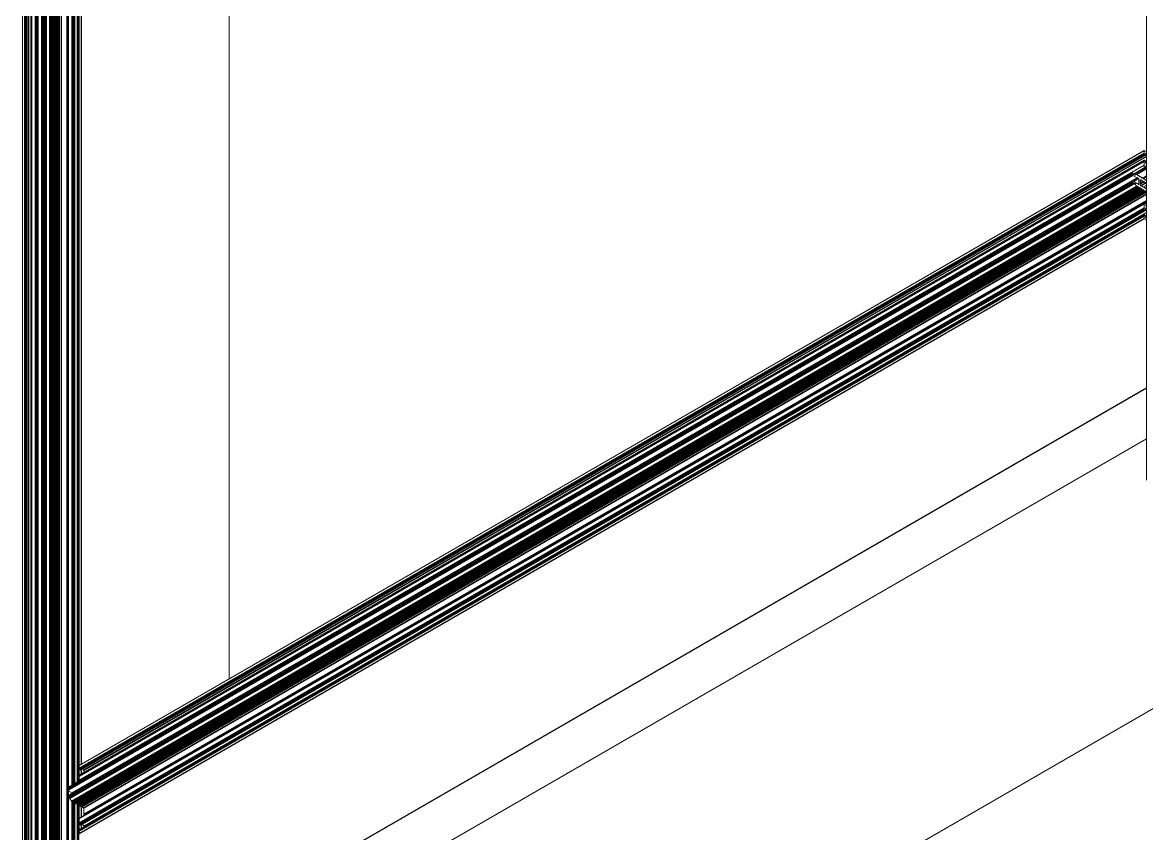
# Model space of a CAD drawing. Header units: millimetres. Extents: x 39 to 459, y 26 to 647.
# Drawn here: x 45.59 to 59.03, y 84.24 to 93.93 of the extents above; entities that cross this region are included whole.
import ezdxf

# ---------------------------------------------------------------- set-up
doc = ezdxf.new("R2010")
doc.units = ezdxf.units.MM

msp = doc.modelspace()

# ---------------------------------------------------------------- linework, layer by layer
at = {"color": 7, "linetype": 'Continuous', "lineweight": 15}
for p, q in [((59.029, 118.189), (59.029, 88.463)), ((45.767, 110.7), (45.767, 80.974)), ((45.77, 110.7), (45.77, 80.975)), ((45.781, 110.7), (45.781, 80.975)), ((45.784, 110.7), (45.784, 80.974)), ((45.84, 110.741), (45.84, 81.015)), ((45.841, 110.742), (45.841, 81.016)), ((45.853, 110.75), (45.853, 81.024)), ((45.859, 110.75), (45.859, 81.024)), ((45.868, 110.745), (45.868, 81.019)), ((45.869, 81.017), (45.869, 110.743)), ((45.878, 110.727), (45.878, 81.002)), ((45.88, 110.727), (45.88, 81.001)), ((45.919, 110.727), (45.919, 81.001)), ((45.925, 110.723), (45.925, 80.998)), ((45.931, 110.714), (45.931, 80.988)), ((45.941, 110.714), (45.941, 80.988)), ((45.947, 110.71), (45.947, 80.985)), ((45.953, 110.701), (45.953, 80.975)), ((45.964, 110.701), (45.964, 80.975)), ((45.97, 110.697), (45.97, 80.971)), ((46.14, 110.747), (46.14, 84.792)), ((46.215, 84.835), (46.215, 110.776)), ((46.22, 110.749), (46.22, 84.838)), ((46.248, 110.749), (46.248, 84.854)), ((46.26, 110.818), (46.26, 84.861)), ((45.753, 110.691), (45.753, 80.965)), ((45.754, 110.692), (45.754, 80.967)), ((45.821, 110.679), (45.821, 80.953)), ((45.83, 110.673), (45.83, 80.948)), ((45.976, 110.688), (45.976, 80.962)), ((45.987, 110.688), (45.987, 80.962)), ((45.993, 110.684), (45.993, 80.958)), ((45.999, 110.675), (45.999, 80.949)), ((46.009, 110.675), (46.009, 80.949)), ((46.015, 110.671), (46.015, 80.945)), ((46.021, 110.662), (46.021, 80.936)), ((46.032, 110.662), (46.032, 80.936)), ((46.038, 110.658), (46.038, 80.932)), ((46.039, 110.651), (46.039, 80.925)), ((46.056, 110.641), (46.056, 80.915)), ((46.061, 110.641), (46.061, 80.915)), ((46.125, 110.678), (46.125, 80.952)), ((46.133, 110.683), (46.133, 84.788)), ((45.595, 110.437), (45.595, 80.711)), ((45.62, 110.452), (45.62, 80.726)), ((45.62, 110.452), (45.62, 80.726)), ((45.631, 110.457), (45.631, 80.731)), ((45.639, 110.457), (45.639, 80.731)), ((45.648, 110.452), (45.648, 80.726)), ((45.65, 80.724), (45.65, 110.45)), ((45.694, 110.492), (45.694, 80.766)), ((45.696, 110.494), (45.696, 80.768)), ((45.705, 110.501), (45.705, 80.775)), ((45.705, 110.5), (45.705, 80.775)), ((45.745, 110.523), (45.745, 80.798)), ((45.665, 110.416), (45.665, 80.69)), ((45.671, 110.416), (45.671, 80.69)), ((48.065, 86.088), (48.065, 108.142)), ((46.44, 78.424), (91.695, 104.543)), ((58.999, 92.398), (46.271, 85.052)), ((46.271, 85.051), (58.999, 92.396)), ((46.271, 85.021), (58.999, 92.367)), ((46.271, 85.021), (58.999, 92.367)), ((46.272, 85.009), (58.999, 92.355)), ((46.276, 85.002), (59.004, 92.348)), ((46.285, 84.997), (59.013, 92.343)), ((46.287, 84.996), (59.015, 92.342)), ((58.999, 92.367), (58.999, 92.396)), ((58.999, 92.355), (58.999, 92.367)), ((59.001, 92.398), (59.029, 92.382)), ((59.013, 92.343), (59.004, 92.348)), ((59.016, 92.364), (59.016, 92.344)), ((59.029, 92.36), (59.018, 92.365)), ((46.271, 84.923), (58.999, 92.269)), ((46.271, 84.923), (58.999, 92.269)), ((46.271, 84.877), (58.999, 92.223)), ((46.272, 84.935), (58.999, 92.28)), ((59.001, 92.283), (46.273, 84.937)), ((58.874, 92.112), (59.019, 92.196)), ((58.999, 92.269), (58.999, 92.28)), ((58.999, 92.223), (58.999, 92.269)), ((59.004, 92.282), (59.013, 92.277)), ((59.017, 92.196), (59.013, 92.199)), ((59.016, 92.267), (59.029, 92.275)), ((59.016, 92.272), (59.016, 92.253)), ((59.016, 92.258), (59.029, 92.265)), ((59.016, 92.258), (59.029, 92.265)), ((59.018, 92.248), (59.029, 92.242)), ((59.02, 92.216), (59.02, 92.198)), ((59.029, 92.214), (59.023, 92.218)), ((46.129, 84.784), (58.857, 92.13)), ((46.129, 84.77), (58.857, 92.115)), ((46.129, 84.685), (58.857, 92.031)), ((58.858, 92.132), (46.13, 84.786)), ((46.13, 84.767), (58.858, 92.113)), ((46.13, 84.687), (58.858, 92.032)), ((46.136, 84.757), (58.864, 92.103)), ((46.136, 84.69), (58.864, 92.036)), ((46.138, 84.755), (58.866, 92.101)), ((46.187, 84.726), (58.915, 92.072)), ((58.857, 92.115), (58.857, 92.13)), ((58.857, 92.016), (58.857, 92.031)), ((58.864, 92.103), (58.858, 92.113)), ((58.858, 92.032), (58.864, 92.036)), ((58.86, 92.132), (58.868, 92.127)), ((58.915, 92.072), (58.866, 92.101)), ((58.866, 92.035), (58.902, 92.014)), ((58.867, 92.034), (58.924, 92.067)), ((58.871, 92.122), (58.871, 92.117)), ((58.874, 92.112), (58.888, 92.104)), ((58.88, 92.027), (58.937, 92.06)), ((58.89, 92.104), (58.909, 92.115)), ((58.89, 92.104), (58.909, 92.115)), ((58.915, 92.111), (58.921, 92.102)), ((58.919, 92.078), (58.915, 92.072)), ((58.924, 92.067), (58.919, 92.078)), ((58.937, 92.06), (58.924, 92.067)), ((58.927, 92.099), (58.932, 92.102)), ((58.927, 92.099), (58.932, 92.102)), ((58.937, 91.994), (58.937, 92.06)), ((58.938, 92.098), (58.943, 92.089)), ((58.949, 92.086), (58.955, 92.089)), ((58.949, 92.086), (58.955, 92.089)), ((58.953, 92.05), (58.966, 92.043)), ((58.953, 91.985), (58.953, 92.05)), ((58.953, 92.036), (58.966, 92.043)), ((58.953, 92.025), (58.975, 92.038)), ((58.953, 92.006), (58.991, 92.028)), ((58.953, 91.996), (59, 92.023)), ((58.961, 92.085), (58.966, 92.076)), ((58.966, 92.043), (58.97, 92.049)), ((58.97, 92.049), (58.975, 92.038)), ((58.972, 92.073), (58.977, 92.076)), ((58.972, 92.073), (58.977, 92.076)), ((58.975, 92.038), (58.991, 92.028)), ((58.983, 92.072), (58.989, 92.063)), ((58.985, 92.07), (59.029, 92.095)), ((58.989, 92.063), (59.029, 92.085)), ((58.989, 92.063), (59.029, 92.085)), ((58.991, 92.028), (58.996, 92.034)), ((58.995, 92.06), (59, 92.063)), ((58.995, 92.06), (59, 92.063)), ((58.996, 92.034), (59, 92.023)), ((59, 92.023), (59.017, 92.014)), ((59.006, 92.059), (59.011, 92.05)), ((59.017, 92.047), (59.023, 92.05)), ((59.017, 92.046), (59.023, 92.05)), ((46.129, 84.67), (58.857, 92.016)), ((46.132, 84.665), (58.86, 92.011)), ((46.141, 84.66), (58.868, 92.006)), ((46.143, 84.66), (58.87, 92.006)), ((46.16, 84.66), (58.888, 92.006)), ((46.162, 84.658), (58.89, 92.004)), ((46.181, 84.625), (58.909, 91.971)), ((46.187, 84.621), (58.915, 91.967)), ((46.199, 84.621), (58.927, 91.967)), ((46.204, 84.612), (58.932, 91.958)), ((46.21, 84.608), (58.938, 91.954)), ((46.221, 84.608), (58.949, 91.954)), ((46.227, 84.599), (58.955, 91.945)), ((46.233, 84.595), (58.961, 91.941)), ((46.244, 84.595), (58.972, 91.941)), ((46.249, 84.586), (58.977, 91.932)), ((46.255, 84.582), (58.983, 91.928)), ((46.267, 84.582), (58.995, 91.928)), ((46.272, 84.573), (59, 91.919)), ((46.278, 84.569), (59.006, 91.915)), ((46.289, 84.569), (59.017, 91.915)), ((46.295, 84.56), (59.023, 91.905)), ((46.301, 84.556), (59.029, 91.902)), ((58.868, 92.006), (58.86, 92.011)), ((58.871, 92.013), (58.871, 92.008)), ((58.888, 92.006), (58.874, 92.014)), ((58.909, 91.971), (58.89, 92.004)), ((58.902, 92.014), (58.907, 92.004)), ((58.906, 92.006), (58.911, 92.009)), ((58.907, 92.004), (58.911, 92.009)), ((58.911, 92.009), (58.928, 92)), ((58.921, 91.97), (58.915, 91.967)), ((58.932, 91.958), (58.927, 91.967)), ((58.928, 92), (58.932, 91.989)), ((58.931, 91.991), (58.937, 91.994)), ((58.932, 91.989), (58.937, 91.994)), ((58.943, 91.957), (58.938, 91.954)), ((58.955, 91.945), (58.949, 91.954)), ((58.958, 91.974), (58.953, 91.985)), ((58.956, 91.978), (59.017, 92.014)), ((58.957, 91.977), (58.962, 91.98)), ((58.962, 91.98), (58.958, 91.974)), ((58.966, 91.944), (58.961, 91.941)), ((58.979, 91.97), (58.962, 91.98)), ((58.969, 91.976), (59.026, 92.008)), ((58.977, 91.932), (58.972, 91.941)), ((58.983, 91.96), (58.979, 91.97)), ((58.982, 91.962), (58.988, 91.965)), ((58.988, 91.965), (58.983, 91.96)), ((58.989, 91.931), (58.983, 91.928)), ((59.004, 91.956), (58.988, 91.965)), ((59, 91.919), (58.995, 91.928)), ((59.008, 91.945), (59.004, 91.956)), ((59.011, 91.918), (59.006, 91.915)), ((59.007, 91.947), (59.013, 91.95)), ((59.013, 91.95), (59.008, 91.945)), ((59.029, 91.941), (59.013, 91.95)), ((59.017, 92.014), (59.021, 92.019)), ((59.023, 91.905), (59.017, 91.915)), ((59.021, 92.019), (59.026, 92.008)), ((59.026, 92.008), (59.029, 92.007)), ((46.271, 84.414), (58.999, 91.759)), ((59.003, 91.769), (46.275, 84.423)), ((46.327, 84.471), (59.029, 91.801)), ((46.327, 84.461), (59.029, 91.791)), ((46.331, 84.463), (59.029, 91.791)), ((58.999, 91.714), (58.999, 91.759)), ((59.013, 91.768), (59.017, 91.765)), ((59.02, 91.76), (59.02, 91.742)), ((46.271, 84.368), (58.999, 91.714)), ((46.271, 84.368), (58.999, 91.713)), ((46.272, 84.355), (58.999, 91.701)), ((46.272, 84.281), (58.999, 91.627)), ((59.001, 91.629), (46.273, 84.284)), ((46.276, 84.349), (59.004, 91.694)), ((46.285, 84.343), (59.013, 91.689)), ((46.287, 84.343), (59.015, 91.689)), ((46.313, 84.353), (59.029, 91.692)), ((46.327, 84.329), (59.029, 91.659)), ((58.999, 91.701), (58.999, 91.713)), ((58.999, 91.616), (58.999, 91.627)), ((59.013, 91.689), (59.004, 91.694)), ((59.004, 91.629), (59.013, 91.624)), ((59.016, 91.71), (59.016, 91.691)), ((59.016, 91.614), (59.029, 91.622)), ((59.029, 91.706), (59.018, 91.712)), ((59.023, 91.737), (59.029, 91.734)), ((46.271, 84.27), (58.999, 91.616)), ((46.271, 84.27), (58.999, 91.616)), ((46.271, 84.24), (58.999, 91.586)), ((46.273, 84.236), (59.001, 91.581)), ((58.999, 91.586), (58.999, 91.616)), ((59.029, 91.566), (59.001, 91.581)), ((59.016, 91.619), (59.016, 91.599)), ((59.016, 91.604), (59.029, 91.612)), ((59.016, 91.604), (59.029, 91.612)), ((59.018, 91.594), (59.029, 91.589)), ((48.038, 83.218), (59.029, 89.562)), ((59.029, 88.956), (48.065, 82.628)), ((46.271, 85.021), (46.271, 85.051)), ((46.272, 85.009), (46.271, 85.021)), ((46.271, 84.923), (46.272, 84.935)), ((46.271, 84.877), (46.271, 84.923)), ((46.285, 84.997), (46.276, 85.002)), ((46.324, 85), (46.309, 85.009)), ((46.327, 84.968), (46.327, 84.995)), ((46.129, 84.77), (46.129, 84.784)), ((46.129, 84.67), (46.129, 84.685)), ((46.136, 84.757), (46.13, 84.767)), ((46.13, 84.687), (46.136, 84.69)), ((46.141, 84.66), (46.132, 84.665)), ((46.133, 84.761), (46.133, 84.688)), ((46.133, 84.664), (46.133, 80.957)), ((46.187, 84.726), (46.138, 84.755)), ((46.14, 84.753), (46.14, 84.692)), ((46.14, 84.66), (46.14, 81.021)), ((46.16, 84.66), (46.152, 84.665)), ((46.181, 84.625), (46.162, 84.658)), ((46.195, 84.724), (46.192, 84.73)), ((46.204, 84.612), (46.199, 84.621)), ((46.215, 81.051), (46.215, 84.611)), ((46.22, 84.61), (46.22, 81.023)), ((46.227, 84.599), (46.221, 84.608)), ((46.249, 84.586), (46.244, 84.595)), ((46.248, 84.588), (46.248, 81.023)), ((46.26, 84.585), (46.26, 81.093)), ((46.272, 84.573), (46.267, 84.582)), ((46.295, 84.56), (46.289, 84.569)), ((46.324, 84.549), (46.308, 84.559)), ((46.327, 84.471), (46.327, 84.544)), ((46.271, 84.368), (46.271, 84.414)), ((46.272, 84.355), (46.271, 84.368)), ((46.331, 84.463), (46.327, 84.471)), ((46.327, 84.461), (46.331, 84.463)), ((46.327, 84.453), (46.327, 84.461)), ((46.271, 84.27), (46.272, 84.281)), ((46.271, 84.24), (46.271, 84.27)), ((46.285, 84.343), (46.276, 84.349)), ((46.313, 84.353), (46.309, 84.356)), ((46.327, 84.329), (46.313, 84.353)), ((46.327, 84.315), (46.327, 84.329))]:
    msp.add_line(p, q, dxfattribs=at)
at = {"color": 8, "linetype": 'Continuous', "lineweight": 15}
for p, q in [((46.296, 110.842), (46.296, 85.067)), ((46.302, 110.842), (46.302, 85.07)), ((46.146, 110.755), (46.146, 84.795)), ((46.186, 110.778), (46.186, 84.818)), ((46.186, 110.778), (46.186, 84.818)), ((46.197, 110.784), (46.197, 84.825)), ((46.205, 110.783), (46.205, 84.829)), ((46.214, 110.778), (46.214, 84.835)), ((46.261, 110.821), (46.261, 84.862)), ((46.27, 110.827), (46.27, 84.867)), ((46.271, 110.827), (46.271, 85.051)), ((48.064, 108.142), (48.064, 86.087)), ((46.324, 85), (59.029, 92.332)), ((46.327, 84.995), (59.029, 92.326)), ((59.016, 92.364), (59.018, 92.365)), ((58.871, 92.117), (59.013, 92.199)), ((58.873, 92.113), (59.017, 92.196)), ((58.887, 92.105), (59.029, 92.187)), ((58.914, 92.114), (59.029, 92.18)), ((59.02, 92.216), (59.023, 92.218)), ((46.308, 84.559), (59.029, 91.901)), ((58.871, 92.013), (58.874, 92.014)), ((58.991, 91.963), (59.029, 91.984)), ((59.005, 91.954), (59.029, 91.968)), ((46.324, 84.549), (59.029, 91.881)), ((46.327, 84.544), (59.029, 91.875)), ((59.016, 91.71), (59.018, 91.712)), ((48.036, 83.219), (59.029, 89.563)), ((46.271, 85.021), (46.271, 84.923)), ((46.296, 85.002), (46.296, 84.95)), ((46.302, 85.005), (46.302, 84.954)), ((46.271, 84.877), (46.271, 84.867)), ((46.146, 84.75), (46.146, 84.696)), ((46.146, 84.662), (46.146, 81.029)), ((46.186, 84.727), (46.186, 84.719)), ((46.186, 84.727), (46.186, 84.719)), ((46.186, 84.621), (46.186, 81.052)), ((46.186, 84.621), (46.186, 81.052)), ((46.197, 84.623), (46.197, 81.058)), ((46.205, 84.61), (46.205, 81.058)), ((46.214, 84.611), (46.214, 81.052)), ((46.261, 84.586), (46.261, 81.095)), ((46.27, 84.575), (46.27, 81.101)), ((46.271, 84.575), (46.271, 84.414)), ((46.296, 84.558), (46.296, 84.435)), ((46.302, 84.557), (46.302, 84.438)), ((46.271, 84.368), (46.271, 84.27)), ((46.296, 84.349), (46.296, 84.297)), ((46.302, 84.352), (46.302, 84.3))]:
    msp.add_line(p, q, dxfattribs=at)
at = {"color": 7, "linetype": 'Continuous', "lineweight": 15, "flags": 128}
for points in [[(58.999, 92.28), (59, 92.281), (59, 92.282), (59, 92.282), (59.001, 92.283), (59.001, 92.283), (59.002, 92.283), (59.003, 92.283), (59.004, 92.282)], [(58.909, 92.115), (58.91, 92.115), (58.911, 92.115), (58.912, 92.115), (58.912, 92.115), (58.913, 92.114), (58.914, 92.113), (58.915, 92.112), (58.915, 92.111)], [(58.921, 92.102), (58.921, 92.101), (58.922, 92.1), (58.923, 92.1), (58.924, 92.099), (58.925, 92.099), (58.925, 92.099), (58.926, 92.099), (58.927, 92.099)], [(58.932, 92.102), (58.933, 92.102), (58.933, 92.102), (58.934, 92.102), (58.935, 92.102), (58.936, 92.101), (58.937, 92.1), (58.937, 92.099), (58.938, 92.098)], [(58.943, 92.089), (58.944, 92.088), (58.945, 92.087), (58.946, 92.087), (58.946, 92.086), (58.947, 92.086), (58.948, 92.085), (58.949, 92.085), (58.949, 92.086)], [(58.955, 92.089), (58.955, 92.089), (58.956, 92.089), (58.957, 92.089), (58.958, 92.088), (58.959, 92.088), (58.959, 92.087), (58.96, 92.086), (58.961, 92.085)], [(58.966, 92.076), (58.967, 92.075), (58.967, 92.074), (58.968, 92.074), (58.969, 92.073), (58.97, 92.073), (58.971, 92.072), (58.971, 92.072), (58.972, 92.073)], [(58.977, 92.076), (58.978, 92.076), (58.979, 92.076), (58.979, 92.076), (58.98, 92.075), (58.981, 92.075), (58.982, 92.074), (58.983, 92.073), (58.983, 92.072)], [(58.989, 92.063), (58.989, 92.062), (58.99, 92.061), (58.991, 92.06), (58.992, 92.06), (58.992, 92.06), (58.993, 92.059), (58.994, 92.059), (58.995, 92.06)], [(59, 92.063), (59.001, 92.063), (59.001, 92.063), (59.002, 92.063), (59.003, 92.062), (59.004, 92.062), (59.005, 92.061), (59.005, 92.06), (59.006, 92.059)], [(59.011, 92.05), (59.012, 92.049), (59.013, 92.048), (59.013, 92.047), (59.014, 92.047), (59.015, 92.046), (59.016, 92.046), (59.017, 92.046), (59.017, 92.047)], [(59.023, 92.05), (59.023, 92.05), (59.024, 92.05), (59.025, 92.05), (59.026, 92.049), (59.026, 92.049), (59.027, 92.048), (59.028, 92.047), (59.029, 92.046)], [(58.915, 91.967), (58.915, 91.967), (58.914, 91.967), (58.913, 91.967), (58.912, 91.968), (58.912, 91.968), (58.911, 91.969), (58.91, 91.97), (58.909, 91.971)], [(58.927, 91.967), (58.926, 91.968), (58.925, 91.969), (58.925, 91.97), (58.924, 91.97), (58.923, 91.97), (58.922, 91.971), (58.921, 91.971), (58.921, 91.97)], [(58.938, 91.954), (58.937, 91.954), (58.937, 91.954), (58.936, 91.954), (58.935, 91.955), (58.934, 91.955), (58.933, 91.956), (58.933, 91.957), (58.932, 91.958)], [(58.949, 91.954), (58.949, 91.955), (58.948, 91.956), (58.947, 91.956), (58.946, 91.957), (58.946, 91.957), (58.945, 91.958), (58.944, 91.958), (58.943, 91.957)], [(58.961, 91.941), (58.96, 91.941), (58.959, 91.941), (58.959, 91.941), (58.958, 91.941), (58.957, 91.942), (58.956, 91.943), (58.955, 91.944), (58.955, 91.945)], [(58.972, 91.941), (58.971, 91.942), (58.971, 91.943), (58.97, 91.943), (58.969, 91.944), (58.968, 91.944), (58.967, 91.945), (58.967, 91.944), (58.966, 91.944)], [(58.983, 91.928), (58.983, 91.928), (58.982, 91.928), (58.981, 91.928), (58.98, 91.928), (58.979, 91.929), (58.979, 91.93), (58.978, 91.931), (58.977, 91.932)], [(58.995, 91.928), (58.994, 91.929), (58.993, 91.93), (58.992, 91.93), (58.992, 91.931), (58.991, 91.931), (58.99, 91.931), (58.989, 91.931), (58.989, 91.931)], [(59.006, 91.915), (59.005, 91.915), (59.005, 91.915), (59.004, 91.915), (59.003, 91.915), (59.002, 91.916), (59.001, 91.917), (59.001, 91.918), (59, 91.919)], [(59.017, 91.915), (59.017, 91.916), (59.016, 91.917), (59.015, 91.917), (59.014, 91.918), (59.013, 91.918), (59.013, 91.918), (59.012, 91.918), (59.011, 91.918)], [(59.029, 91.902), (59.028, 91.902), (59.027, 91.902), (59.026, 91.902), (59.026, 91.902), (59.025, 91.903), (59.024, 91.904), (59.023, 91.904), (59.023, 91.905)], [(58.999, 91.627), (59, 91.628), (59, 91.629), (59, 91.629), (59.001, 91.629), (59.001, 91.63), (59.002, 91.63), (59.003, 91.629), (59.004, 91.629)], [(46.271, 85.051), (46.271, 85.051), (46.271, 85.052), (46.271, 85.052), (46.271, 85.052), (46.271, 85.052)], [(46.129, 84.784), (46.129, 84.785), (46.129, 84.785), (46.13, 84.786), (46.13, 84.786), (46.13, 84.786)], [(46.187, 84.621), (46.187, 84.621), (46.186, 84.621), (46.185, 84.621), (46.184, 84.622), (46.184, 84.622), (46.183, 84.623), (46.182, 84.624), (46.181, 84.625)], [(46.199, 84.621), (46.198, 84.622), (46.197, 84.623), (46.197, 84.624), (46.196, 84.624), (46.195, 84.625), (46.194, 84.625), (46.193, 84.625), (46.193, 84.625)], [(46.21, 84.608), (46.209, 84.608), (46.209, 84.608), (46.208, 84.608), (46.207, 84.609), (46.206, 84.609), (46.206, 84.61), (46.205, 84.611), (46.204, 84.612)], [(46.221, 84.608), (46.221, 84.609), (46.22, 84.61), (46.219, 84.611), (46.218, 84.611), (46.218, 84.612), (46.217, 84.612), (46.216, 84.612), (46.216, 84.612)], [(46.233, 84.595), (46.232, 84.595), (46.231, 84.595), (46.231, 84.595), (46.23, 84.596), (46.229, 84.596), (46.228, 84.597), (46.227, 84.598), (46.227, 84.599)], [(46.244, 84.595), (46.243, 84.596), (46.243, 84.597), (46.242, 84.598), (46.241, 84.598), (46.24, 84.598), (46.239, 84.599), (46.239, 84.599), (46.238, 84.598)], [(46.255, 84.582), (46.255, 84.582), (46.254, 84.582), (46.253, 84.582), (46.252, 84.583), (46.252, 84.583), (46.251, 84.584), (46.25, 84.585), (46.249, 84.586)], [(46.267, 84.582), (46.266, 84.583), (46.265, 84.584), (46.265, 84.584), (46.264, 84.585), (46.263, 84.585), (46.262, 84.586), (46.261, 84.586), (46.261, 84.585)], [(46.278, 84.569), (46.277, 84.569), (46.277, 84.569), (46.276, 84.569), (46.275, 84.57), (46.274, 84.57), (46.273, 84.571), (46.273, 84.572), (46.272, 84.573)], [(46.289, 84.569), (46.289, 84.57), (46.288, 84.571), (46.287, 84.571), (46.286, 84.572), (46.285, 84.572), (46.285, 84.573), (46.284, 84.573), (46.283, 84.572)], [(46.301, 84.556), (46.3, 84.556), (46.299, 84.556), (46.298, 84.556), (46.298, 84.556), (46.297, 84.557), (46.296, 84.558), (46.295, 84.559), (46.295, 84.56)]]:
    msp.add_lwpolyline(points, dxfattribs=at)
at = {"color": 7, "linetype": 'Continuous', "lineweight": 15}
for centre, radius, start, end in [((59, 92.397), 0.00175, 50.8032, 189.2764), ((59.002, 92.367), 0.0032, 179.3883, 184.599), ((59.009, 92.356), 0.00932, 185.6884, 237.2), ((59.014, 92.344), 0.00175, 230.8112, 9.2093), ((59.017, 92.364), 0.00175, 50.8028, 189.2103), ((59.001, 92.269), 0.00283, 175.0954, 180.7506), ((59.029, 92.225), 0.0307, 182.5997, 237.3978), ((59.009, 92.272), 0.00615, 2.6074, 57.3976), ((59.022, 92.253), 0.00615, 182.6059, 237.4015), ((59.018, 92.198), 0.00175, 230.8365, 9.184), ((59.022, 92.216), 0.00175, 50.7948, 189.2774), ((58.859, 92.13), 0.00175, 50.8032, 189.2764), ((58.863, 92.116), 0.00575, 181.8948, 211.1845), ((58.859, 92.031), 0.00201, 125.6455, 185.7251), ((58.869, 92.106), 0.00578, 208.8884, 238.0327), ((58.864, 92.034), 0.00202, 54.4334, 114.2525), ((58.865, 92.122), 0.00615, 2.6074, 57.3976), ((58.877, 92.117), 0.00615, 182.6161, 237.3888), ((58.889, 92.106), 0.00201, 234.335, 294.3509), ((58.863, 92.016), 0.00614, 182.5751, 237.4113), ((58.87, 92.007), 0.00175, 230.807, 9.2098), ((58.873, 92.013), 0.00175, 50.8323, 189.1845), ((58.885, 92.001), 0.00576, 28.8445, 58.0766), ((59.007, 91.761), 0.00874, 50.8149, 189.227), ((59.014, 91.76), 0.00615, 2.6195, 57.3867), ((59.002, 91.714), 0.0032, 179.3872, 184.6001), ((59.009, 91.702), 0.00932, 185.6895, 237.1989), ((59.014, 91.691), 0.00175, 230.8099, 9.2106), ((59.009, 91.619), 0.00615, 2.6066, 57.3995), ((59.017, 91.711), 0.00175, 50.8115, 189.209), ((59.026, 91.743), 0.00614, 182.5751, 237.4113), ((59.001, 91.616), 0.00283, 175.0937, 180.7505), ((59.005, 91.587), 0.00614, 182.5738, 237.4114), ((59.022, 91.6), 0.00615, 182.6066, 237.3995), ((46.274, 85.021), 0.0032, 179.3883, 184.599), ((46.273, 84.923), 0.00283, 175.0954, 180.7506), ((46.281, 85.01), 0.00932, 185.6884, 237.2), ((46.274, 84.935), 0.0028, 124.156, 180.2932), ((46.286, 84.998), 0.00201, 234.3813, 294.3228), ((46.321, 84.995), 0.00615, 2.6059, 57.4015), ((46.135, 84.77), 0.00575, 181.8948, 211.1845), ((46.297, 84.878), 0.0262, 181.1946, 201.6011), ((46.131, 84.685), 0.00201, 125.6455, 185.7251), ((46.135, 84.67), 0.00614, 182.5751, 237.4113), ((46.141, 84.76), 0.00578, 208.8884, 238.0327), ((46.142, 84.662), 0.00201, 234.3177, 294.3795), ((46.157, 84.655), 0.00576, 28.8445, 58.0766), ((46.306, 84.557), 0.00205, 54.6787, 111.239), ((46.321, 84.544), 0.00615, 2.6066, 57.3995), ((46.284, 84.413), 0.0132, 133.1996, 178.1196), ((46.274, 84.368), 0.0032, 179.3872, 184.6001), ((46.273, 84.27), 0.00283, 175.0937, 180.7505), ((46.281, 84.356), 0.00932, 185.6895, 237.1989), ((46.274, 84.281), 0.0028, 124.1489, 180.3003), ((46.286, 84.345), 0.00201, 234.3861, 294.311)]:
    msp.add_arc(centre, radius, start, end, dxfattribs=at)

doc.saveas('drawing.dxf')
